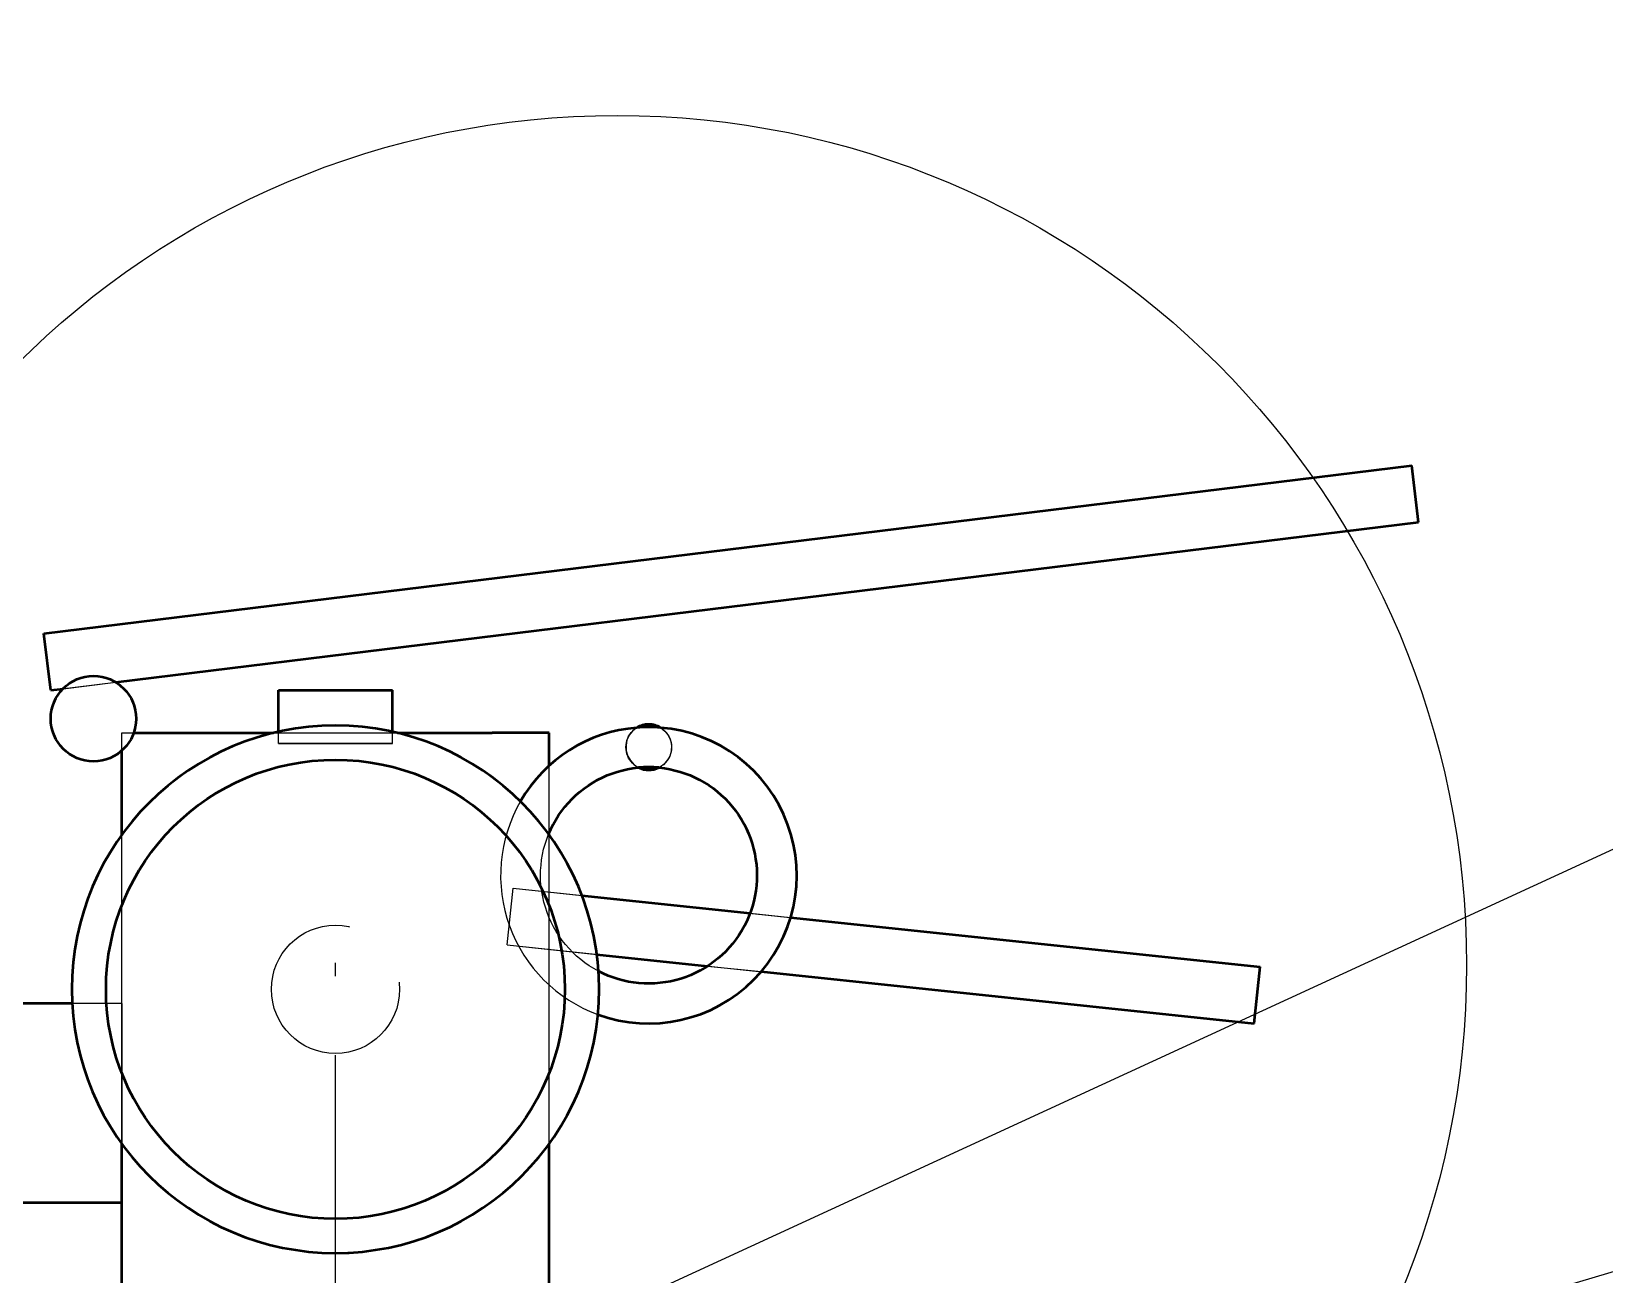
# Model space of a CAD drawing. Header units: millimetres. Extents: x 0 to 420, y 0 to 297.
# Drawn here: x 83.87 to 98.78, y 220.55 to 232.33 of the extents above; entities that cross this region are included whole.
import ezdxf

# ---------------------------------------------------------------- set-up
doc = ezdxf.new("R2010")
doc.units = ezdxf.units.MM
doc.linetypes.add('ISO02-TRAZOS', pattern=[3.75, 3, -0.75])
doc.linetypes.add('ISO04-TRAZO-PUNTO', pattern=[7.625, 6, -0.75, 0.125, -0.75])
for name, color, linetype, lineweight in [('01-VISIBLE', 7, 'CONTINUOUS', 50), ('02-OCULTA', 4, 'ISO02-TRAZOS', 25), ('03-EJE', 1, 'ISO04-TRAZO-PUNTO', 25), ('08-FINA', 5, 'CONTINUOUS', 25)]:
    doc.layers.add(name, color=color, linetype=linetype, lineweight=lineweight)

msp = doc.modelspace()

# ---------------------------------------------------------------- linework, layer by layer
at = {"layer": '01-VISIBLE'}
for p, q in [((83.984, 226.621), (96.956, 228.214)), ((97.021, 227.678), (96.956, 228.214)), ((84.666, 226.161), (97.021, 227.678)), ((84.05, 226.085), (83.984, 226.621)), ((84.05, 226.085), (84.167, 226.099)), ((86.21, 225.691), (86.21, 226.085)), ((87.29, 225.691), (87.29, 226.085)), ((85.265, 225.68), (86.163, 225.68)), ((87.337, 225.68), (88.235, 225.68)), ((88.775, 225.368), (88.775, 225.68)), ((84.725, 224.716), (84.725, 225.513)), ((88.775, 224.716), (88.775, 224.73)), ((89.087, 224.138), (90.681, 223.971)), ((91.066, 223.93), (95.518, 223.462)), ((89.228, 223.58), (90.279, 223.47)), ((95.462, 222.925), (95.518, 223.462)), ((90.786, 223.417), (95.462, 222.925)), ((84.254, 223.115), (82.97, 223.115)), ((84.725, 220.28), (84.725, 221.784)), ((88.775, 220.28), (88.775, 221.784)), ((84.725, 221.225), (82.97, 221.225))]:
    msp.add_line(p, q, dxfattribs=at)
for points in [[(86.21, 226.085), (86.261, 226.085), (86.313, 226.085), (86.364, 226.085), (86.416, 226.085), (86.467, 226.085), (86.519, 226.085), (86.57, 226.085), (86.621, 226.085), (86.673, 226.085), (86.724, 226.085), (86.776, 226.085), (86.827, 226.085), (86.879, 226.085), (86.93, 226.085), (86.981, 226.085), (87.033, 226.085), (87.084, 226.085), (87.136, 226.085), (87.187, 226.085), (87.239, 226.085), (87.29, 226.085)], [(84.837, 225.68), (84.89, 225.68), (84.944, 225.68), (84.997, 225.68), (85.051, 225.68), (85.104, 225.68), (85.158, 225.68), (85.211, 225.68), (85.265, 225.68)], [(88.775, 225.68), (88.721, 225.68), (88.667, 225.68), (88.613, 225.68), (88.559, 225.68), (88.505, 225.68), (88.451, 225.68), (88.397, 225.68), (88.343, 225.68), (88.289, 225.68), (88.235, 225.68)], [(88.771, 224.721), (88.792, 224.767), (88.814, 224.812), (88.839, 224.856), (88.866, 224.899), (88.895, 224.94), (88.926, 224.98), (88.959, 225.018), (88.994, 225.055), (89.03, 225.089), (89.068, 225.122), (89.108, 225.154), (89.149, 225.183), (89.192, 225.21), (89.236, 225.235), (89.281, 225.257), (89.327, 225.278), (89.374, 225.296), (89.422, 225.312), (89.47, 225.325), (89.52, 225.336), (89.569, 225.345), (89.619, 225.351), (89.67, 225.355), (89.72, 225.356)], [(89.72, 225.356), (89.77, 225.355), (89.82, 225.351), (89.87, 225.345), (89.92, 225.336), (89.969, 225.325), (90.017, 225.312), (90.065, 225.296), (90.112, 225.278), (90.158, 225.258), (90.203, 225.235), (90.246, 225.211), (90.289, 225.184), (90.33, 225.155), (90.37, 225.124), (90.408, 225.091), (90.444, 225.057), (90.479, 225.021), (90.512, 224.983), (90.543, 224.943), (90.572, 224.902), (90.599, 224.86), (90.624, 224.816), (90.646, 224.771), (90.667, 224.725), (90.685, 224.678), (90.701, 224.631), (90.714, 224.582), (90.726, 224.533), (90.734, 224.484), (90.741, 224.434), (90.745, 224.384), (90.746, 224.334), (90.745, 224.284), (90.741, 224.233), (90.735, 224.184), (90.727, 224.134), (90.716, 224.085), (90.703, 224.037), (90.688, 223.989), (90.67, 223.942), (90.65, 223.896), (90.627, 223.851), (90.603, 223.807), (90.576, 223.764), (90.547, 223.723), (90.517, 223.683), (90.484, 223.645), (90.45, 223.609), (90.413, 223.574), (90.375, 223.541), (90.336, 223.51), (90.295, 223.48), (90.253, 223.453), (90.209, 223.428), (90.165, 223.405), (90.119, 223.385), (90.072, 223.366), (90.024, 223.35), (89.976, 223.336), (89.927, 223.325), (89.878, 223.316), (89.828, 223.31), (89.778, 223.306), (89.728, 223.304), (89.677, 223.305), (89.627, 223.308), (89.577, 223.314), (89.528, 223.322), (89.479, 223.333), (89.43, 223.346), (89.382, 223.361), (89.335, 223.379), (89.289, 223.399), (89.244, 223.421)]]:
    msp.add_lwpolyline(points, dxfattribs=at)
for centre, radius in [((84.455, 225.815), 0.405), ((86.75, 223.25), 2.176)]:
    msp.add_circle(centre, radius, dxfattribs=at)
for centre, radius, start, end in [((86.75, 223.25), 2.5, 90, -90), ((86.75, 223.25), 2.5, -90, 90), ((89.72, 224.33), 1.404, 94.5886, 150.0202), ((89.72, 224.33), 1.404, -110.054, 85.4114), ((89.72, 225.545), 0.216, 90, 121.3322), ((89.72, 224.33), 1.404, 90, 94.5886), ((89.72, 225.545), 0.216, 58.6678, 90), ((89.72, 224.33), 1.404, 85.4114, 90), ((89.72, 224.33), 1.026, 90, 95.3682), ((89.72, 225.545), 0.216, -116.3843, -63.6157), ((89.72, 224.33), 1.026, 84.6318, 90)]:
    msp.add_arc(centre, radius, start, end, dxfattribs=at)
at = {"layer": '02-OCULTA'}
for p, q in [((83.984, 226.621), (96.956, 228.214)), ((97.021, 227.678), (96.956, 228.214)), ((84.05, 226.085), (97.021, 227.678)), ((84.05, 226.085), (83.984, 226.621)), ((84.167, 226.099), (84.666, 226.161)), ((86.21, 225.58), (86.21, 225.691)), ((87.29, 225.58), (87.29, 225.691)), ((84.725, 225.513), (84.725, 225.68)), ((84.725, 220.28), (84.725, 225.68)), ((85.265, 225.68), (88.235, 225.68)), ((86.163, 225.68), (87.337, 225.68)), ((88.775, 220.28), (88.775, 225.68)), ((88.775, 224.73), (88.775, 225.368)), ((84.725, 221.784), (84.725, 224.716)), ((88.775, 221.784), (88.775, 224.716)), ((88.377, 223.67), (88.434, 224.207)), ((88.377, 223.67), (88.434, 224.207)), ((88.434, 224.207), (89.087, 224.138)), ((88.434, 224.207), (95.518, 223.462)), ((90.681, 223.971), (91.066, 223.93)), ((88.377, 223.67), (89.228, 223.58)), ((88.377, 223.67), (95.462, 222.925)), ((90.279, 223.47), (90.786, 223.417)), ((95.462, 222.925), (95.518, 223.462)), ((84.725, 223.115), (84.254, 223.115))]:
    msp.add_line(p, q, dxfattribs=at)
for points in [[(87.29, 226.085), (87.239, 226.085), (87.187, 226.085), (87.136, 226.085), (87.084, 226.085), (87.033, 226.085), (86.981, 226.085), (86.93, 226.085), (86.879, 226.085), (86.827, 226.085), (86.776, 226.085), (86.724, 226.085), (86.673, 226.085), (86.621, 226.085), (86.57, 226.085), (86.519, 226.085), (86.467, 226.085), (86.416, 226.085), (86.364, 226.085), (86.313, 226.085), (86.261, 226.085), (86.21, 226.085)], [(89.608, 225.73), (89.567, 225.698), (89.536, 225.658), (89.514, 225.611), (89.505, 225.561), (89.507, 225.51), (89.521, 225.461), (89.546, 225.417), (89.581, 225.379), (89.624, 225.352)], [(89.832, 225.73), (89.873, 225.698), (89.904, 225.658), (89.926, 225.611), (89.935, 225.561), (89.933, 225.51), (89.919, 225.461), (89.894, 225.417), (89.859, 225.379), (89.816, 225.352)], [(84.725, 225.68), (84.744, 225.68), (84.762, 225.68), (84.781, 225.68), (84.8, 225.68), (84.818, 225.68), (84.837, 225.68)], [(84.725, 225.68), (84.779, 225.68), (84.833, 225.68), (84.887, 225.68), (84.941, 225.68), (84.995, 225.68), (85.049, 225.68), (85.103, 225.68), (85.157, 225.68), (85.211, 225.68), (85.265, 225.68)], [(87.29, 225.58), (87.239, 225.58), (87.187, 225.58), (87.136, 225.58), (87.084, 225.58), (87.033, 225.58), (86.981, 225.58), (86.93, 225.58), (86.879, 225.58), (86.827, 225.58), (86.776, 225.58), (86.724, 225.58), (86.673, 225.58), (86.621, 225.58), (86.57, 225.58), (86.519, 225.58), (86.467, 225.58), (86.416, 225.58), (86.364, 225.58), (86.313, 225.58), (86.261, 225.58), (86.21, 225.58)], [(86.21, 225.58), (86.261, 225.58), (86.313, 225.58), (86.364, 225.58), (86.416, 225.58), (86.467, 225.58), (86.519, 225.58), (86.57, 225.58), (86.621, 225.58), (86.673, 225.58), (86.724, 225.58), (86.776, 225.58), (86.827, 225.58), (86.879, 225.58), (86.93, 225.58), (86.981, 225.58), (87.033, 225.58), (87.084, 225.58), (87.136, 225.58), (87.187, 225.58), (87.239, 225.58), (87.29, 225.58)], [(88.775, 225.68), (88.721, 225.68), (88.667, 225.68), (88.613, 225.68), (88.559, 225.68), (88.505, 225.68), (88.451, 225.68), (88.397, 225.68), (88.343, 225.68), (88.289, 225.68), (88.235, 225.68)], [(89.244, 223.421), (89.2, 223.446), (89.157, 223.472), (89.115, 223.501), (89.075, 223.532), (89.037, 223.565), (89, 223.599), (88.965, 223.636), (88.931, 223.674), (88.9, 223.713), (88.871, 223.755), (88.843, 223.797), (88.818, 223.841), (88.795, 223.886), (88.774, 223.932), (88.756, 223.979), (88.74, 224.027), (88.726, 224.076), (88.715, 224.125), (88.706, 224.175), (88.699, 224.225), (88.695, 224.276), (88.694, 224.326), (88.695, 224.377), (88.699, 224.427), (88.705, 224.478), (88.713, 224.528), (88.724, 224.577), (88.738, 224.626), (88.753, 224.674), (88.771, 224.721)], [(84.725, 221.225), (84.725, 221.276), (84.725, 221.327), (84.725, 221.378), (84.725, 221.429), (84.725, 221.48), (84.725, 221.532), (84.725, 221.583), (84.725, 221.634), (84.725, 221.685), (84.725, 221.736), (84.725, 221.787), (84.725, 221.838), (84.725, 221.889), (84.725, 221.94), (84.725, 221.991), (84.725, 222.042), (84.725, 222.093), (84.725, 222.144), (84.725, 222.196), (84.725, 222.247), (84.725, 222.298), (84.725, 222.349), (84.725, 222.4), (84.725, 222.451), (84.725, 222.502), (84.725, 222.553), (84.725, 222.604), (84.725, 222.655), (84.725, 222.706), (84.725, 222.757), (84.725, 222.809), (84.725, 222.86), (84.725, 222.911), (84.725, 222.962), (84.725, 223.013), (84.725, 223.064), (84.725, 223.115)], [(84.725, 223.115), (84.725, 223.064), (84.725, 223.013), (84.725, 222.962), (84.725, 222.911), (84.725, 222.86), (84.725, 222.809), (84.725, 222.757), (84.725, 222.706), (84.725, 222.655), (84.725, 222.604), (84.725, 222.553), (84.725, 222.502), (84.725, 222.451), (84.725, 222.4), (84.725, 222.349), (84.725, 222.298), (84.725, 222.247), (84.725, 222.196), (84.725, 222.144), (84.725, 222.093), (84.725, 222.042), (84.725, 221.991), (84.725, 221.94), (84.725, 221.889), (84.725, 221.838), (84.725, 221.787), (84.725, 221.736), (84.725, 221.685), (84.725, 221.634), (84.725, 221.583), (84.725, 221.532), (84.725, 221.48), (84.725, 221.429), (84.725, 221.378), (84.725, 221.327), (84.725, 221.276), (84.725, 221.225)]]:
    msp.add_lwpolyline(points, dxfattribs=at)
for centre, radius in [((84.455, 225.815), 0.405), ((86.75, 223.25), 2.5), ((89.72, 225.545), 0.216), ((86.75, 223.25), 0.608), ((86.75, 223.25), 0.608)]:
    msp.add_circle(centre, radius, dxfattribs=at)
msp.add_arc((89.72, 224.33), 1.404, 150.0202, -110.054, dxfattribs=at)
at = {"layer": '03-EJE'}
msp.add_line((86.75, 148), (86.75, 223.93), dxfattribs=at)
at = {"layer": '08-FINA'}
for p, q in [((125.867, 237.012), (86.75, 219)), ((125.666, 228.545), (86.75, 216.97))]:
    msp.add_line(p, q, dxfattribs=at)
msp.add_circle((89.422, 223.48), 8.053, dxfattribs=at)

doc.saveas('drawing.dxf')
